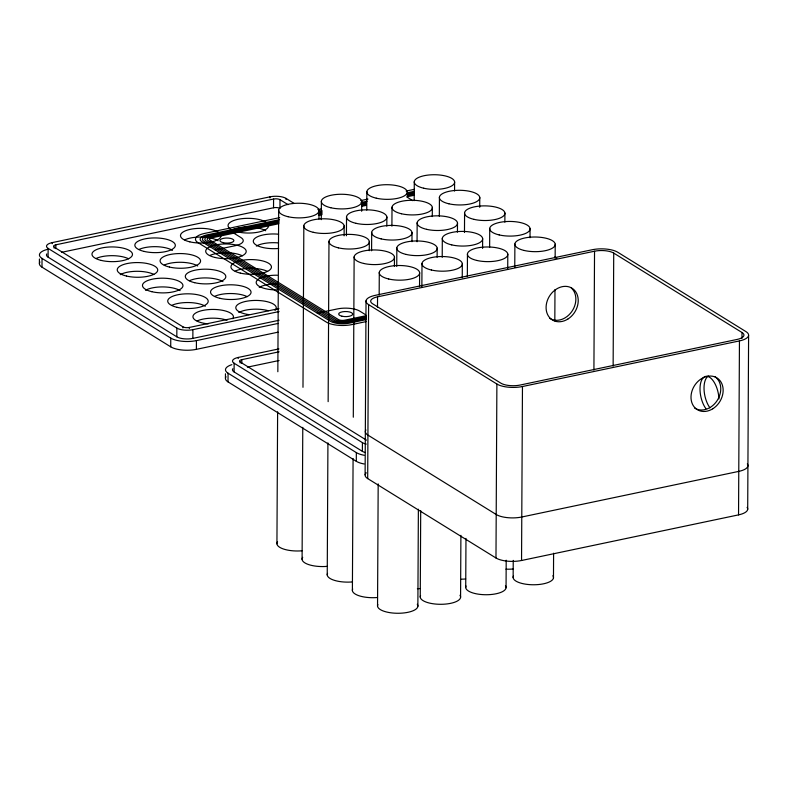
<?xml version="1.0" encoding="UTF-8"?>
<svg xmlns="http://www.w3.org/2000/svg" width="788" height="788" viewBox="0 0 788 788"><rect width="100%" height="100%" fill="white"/><g stroke="black" fill="none" stroke-linecap="round" stroke-linejoin="round"><path stroke-width="1.18" d="M39.4 263.359L39.42 258.996M278.046 332.172L196.389 349.34A18.735 6.806 0.3 0 1 170.72 346.828L41.991 267.142L42.03 258.405A18.735 6.806 0.3 0 1 47.221 249.441M279.05 320.273L192.853 338.397A11.712 4.255 0.3 0 1 176.817 336.821L48.088 257.134L48.127 248.407A11.712 4.255 0.3 0 1 52.254 242.606L269.998 196.833A11.712 4.255 0.3 0 1 286.044 198.399L294.091 203.383M52.244 243.689L52.254 242.606M54.175 248.23L54.175 247.137A4.689 1.704 0.3 0 1 55.83 244.812L273.574 199.039A4.689 1.704 0.3 0 1 279.996 199.669L288.044 204.653M55.81 248.634L55.83 244.812M170.72 346.828L170.769 338.091L42.03 258.405M176.817 336.821L176.857 328.094L48.127 248.407M182.905 327.916L182.905 326.823L54.175 247.137M189.317 328.547L189.327 327.453L278.922 308.62M192.853 338.397L192.902 329.66L279.09 311.546M196.389 349.34L196.429 340.603L278.085 323.444M225.437 378.132L225.466 373.778M364.125 463.974A18.676 6.787 0.3 0 1 356.304 461.305L228.018 381.894L228.067 373.197A18.676 6.787 0.3 0 1 231.869 364.657M365.268 452.548A11.672 4.236 0.3 0 1 362.372 451.337L234.095 371.936L234.134 363.238A11.672 4.236 0.3 0 1 238.242 357.447L278.932 348.897M238.242 358.53L238.242 357.447M240.163 363.051L240.163 361.968A4.669 1.694 0.3 0 1 241.808 359.653L279.1 351.812M241.788 363.455L241.808 359.653M269.998 197.916L269.998 196.833M61.454 252.347L273.534 207.766L273.574 199.039M276.933 543.818L277.622 411.779M277.839 371.739L278.676 210.199M279.996 199.669L279.947 208.396A4.689 1.704 0.3 0 0 273.534 207.766M286.034 199.492L286.044 198.399M302.09 559.391L302.779 427.352M302.986 387.312L303.833 225.762M318.963 219.005L319.012 210.406M321.287 219.655L321.386 201.226M327.237 574.964L327.926 442.915M328.143 401.653L328.98 241.335M344.11 235.809L344.159 225.969M346.434 235.75L346.533 216.789M352.394 590.527L353.083 458.488M353.3 417.216L354.137 256.908M356.304 461.305L356.343 452.608L228.067 373.197M361.662 211.263L361.712 201.423M362.372 451.337L362.421 442.639L234.134 363.238M365.11 474.819L366.026 300.849M366.765 210.101L366.853 191.661M367.691 478.582L368.607 304.621A18.676 6.787 0.3 0 1 375.177 295.362L592.162 249.747A18.676 6.787 0.3 0 1 617.743 252.249L746.019 331.659A18.676 6.787 0.3 0 1 739.449 340.918L738.543 514.879L521.548 560.495A18.676 6.787 0.3 0 1 495.977 557.993L367.691 478.582A18.676 6.787 0.3 0 1 366.262 472.77M369.267 250.673L369.316 241.542M371.591 250.801L371.69 232.362M377.491 307.31L377.55 296.83L594.536 251.214A14.007 5.083 0.3 0 1 613.724 253.096L742 332.497L741.971 338.328M377.541 606.1L378.181 483.891M379.166 295.126L379.284 272.471M386.819 226.126L386.869 216.996M391.912 226.195L392.01 207.234M394.414 266.236L394.463 257.115M396.748 266.364L396.837 247.924M411.966 241.689L412.016 232.568M414.183 200.654L414.281 181.693M417.059 241.758L417.157 222.797M417.867 606.307L418.379 509.206M419.541 286.724L419.62 272.678M420.25 597.127L420.703 510.555M421.866 286.852L421.994 263.497M432.287 216.562L432.336 207.441M437.123 257.262L437.173 248.131M439.33 216.227L439.428 197.266M442.216 257.331L442.314 238.37M454.558 191.031L454.607 181.9M457.444 232.135L457.493 223.004M460.576 597.334L460.901 535.347M462.251 277.75L462.32 263.704M464.477 232.499L464.585 212.829M465.718 587.562L465.974 538.401M467.343 276.588L467.461 253.943M479.715 207.303L479.764 197.473M482.591 248.407L482.64 238.577M489.634 247.363L489.732 228.402M495.977 557.993L496.883 384.022L368.607 304.621M504.862 222.167L504.911 213.036M506.054 587.769L506.191 560.209M507.718 268.895L507.797 254.15M513.146 577.594L513.234 560.386M514.761 267.329L514.889 243.975M521.548 560.495L522.464 386.524L739.449 340.918M530.019 237.74L530.068 228.609M553.471 577.801L553.6 553.215M554.821 320.903L554.979 289.659M555.146 258.218L555.215 244.181M593.916 370.045L594.536 251.214M613.133 366.095L613.724 253.096M747.694 509.393L748.6 335.422M279.73 217.626L204.624 233.415A18.676 6.787 0.3 0 0 198.054 242.674L326.331 322.085A18.676 6.787 0.3 0 0 351.911 324.587L366.213 321.583M317.889 209.608L321.465 208.859M360.805 200.585L367.957 199.078M406.115 191.06L414.458 189.307M279.494 219.645L206.998 234.893A14.007 5.083 0.3 0 0 202.073 241.837L330.349 321.238A14.007 5.083 0.3 0 0 349.537 323.119L366.312 319.593M318.49 211.45L322.085 210.691M361.091 202.496L367.09 201.236M407.199 192.804L414.399 191.287M278.913 220.758L208.19 235.622A11.672 4.236 0.3 0 0 204.082 241.414L332.359 320.815A11.672 4.236 0.3 0 0 348.345 322.381L366.331 318.598M318.48 212.435L322.075 211.686M361.633 203.363L366.43 202.358M407.189 193.789L414.389 192.282M278.903 221.743L209.372 236.361A9.338 3.388 0.3 0 0 206.092 240.99L334.368 320.401A9.338 3.388 0.3 0 0 347.153 321.652L366.341 317.613M318.47 213.43L322.065 212.671M361.623 204.358L366.42 203.343M407.179 194.774L414.37 193.267M278.893 222.728L210.563 237.099A7.003 2.541 0.3 0 0 208.101 240.567L336.377 319.977A7.003 2.541 0.3 0 0 345.971 320.913L366.351 316.628M318.46 214.415L322.056 213.656M361.613 205.343L366.41 204.338M407.169 195.769L414.36 194.252M278.883 223.713L211.745 237.828A4.669 1.694 0.3 0 0 210.11 240.143L338.387 319.554A4.669 1.694 0.3 0 0 344.78 320.174L366.361 315.643M318.441 215.4L322.046 214.641M361.603 206.328L366.4 205.323M407.16 196.754L414.35 195.237M215.134 249.924L235.228 245.698A16.341 5.94 0.3 0 0 240.98 237.592L229.101 230.244M317.288 313.151L337.372 308.926A16.341 5.94 0.3 0 1 359.752 311.122L365.691 314.796M247.412 367.159L279.06 360.51M554.782 256.908L556.85 258.188M406.835 196.98L412.774 200.664M240.163 361.968L366.44 440.137M747.329 463.876A18.676 6.787 0.3 0 1 738.77 471.391L521.774 517.007A18.676 6.787 0.3 0 1 496.204 514.495L367.917 435.094A18.676 6.787 0.3 0 1 365.908 429.943M522.464 386.524A18.676 6.787 0.3 0 1 496.883 384.022M377.55 296.83A14.007 5.083 0.3 0 0 372.625 303.774L500.902 383.185A14.007 5.083 0.3 0 0 520.08 385.056L737.075 339.441A14.007 5.083 0.3 0 0 742 332.497M709.939 407.829A18.676 8.885 78.1 0 1 704.058 389.715A18.676 8.885 78.1 0 1 708.392 376.034M705.92 408.667A18.676 8.885 78.1 0 1 700.256 385.105A18.676 8.885 78.1 0 1 710.215 377.688A18.676 8.885 78.1 0 1 718.971 398.955M571.211 287.896A18.676 14.962 -58.2 0 1 571.664 311.733A18.676 14.962 -58.2 0 1 549.581 318.224M714.893 376.654A18.676 14.962 -58.2 0 1 717.119 400.629A18.676 14.962 -58.2 0 1 694.494 407.928M747.103 507.374A18.676 6.787 0.3 0 1 738.543 514.879M552.871 575.723A20.183 7.328 0.3 0 1 533.998 584.765A20.183 7.328 0.3 0 1 513.451 576.038M513.116 568.995A20.183 7.328 0.3 0 1 505.965 569.143M465.688 578.963A20.183 7.328 0.3 0 1 461.423 579.17M505.443 585.691A20.183 7.328 0.3 0 1 486.57 594.733A20.183 7.328 0.3 0 1 466.033 586.006M459.975 595.255A20.183 7.328 0.3 0 1 441.103 604.298A20.183 7.328 0.3 0 1 420.565 595.561M420.221 588.528A20.183 7.328 0.3 0 1 417.384 588.695M302.06 550.792A20.183 7.328 0.3 0 1 277.553 541.75M327.207 566.365A20.183 7.328 0.3 0 1 302.71 557.323M352.364 581.928A20.183 7.328 0.3 0 1 327.552 573.398M377.511 597.501A20.183 7.328 0.3 0 1 352.699 588.971M417.266 604.229A20.183 7.328 0.3 0 1 398.393 613.271A20.183 7.328 0.3 0 1 377.856 604.534M364.164 455.277A18.676 6.787 0.3 0 1 356.343 452.608M228.018 381.894A18.676 6.787 0.3 0 1 226.008 376.753M366.272 444.097A11.672 4.236 0.3 0 1 362.421 442.639M234.095 371.936A11.672 4.236 0.3 0 1 232.834 368.715M196.429 340.603A18.735 6.806 0.3 0 1 170.769 338.091M41.991 267.142A18.735 6.806 0.3 0 1 39.971 261.971M192.902 329.66A11.712 4.255 0.3 0 1 176.857 328.094M48.088 257.134A11.712 4.255 0.3 0 1 46.817 253.913M189.327 327.453A4.689 1.704 0.3 0 1 182.905 326.823M197.148 320.933A20.252 7.358 0.3 0 1 227.062 320.243M208.15 323.888A20.252 7.358 0.3 0 1 193.582 314.865A20.252 7.358 0.3 0 1 218.227 309.684A20.252 7.358 0.3 0 1 232.805 318.707M171.902 305.311A20.252 7.358 0.3 0 1 205.333 306.227M145.504 290.289A20.252 7.358 0.3 0 1 180.097 290.605M120.268 274.667A20.252 7.358 0.3 0 1 153.857 274.421M96.185 258.444A20.252 7.358 0.3 0 1 128.621 258.799M139.043 249.432A20.252 7.358 0.3 0 1 172.464 250.348M164.278 265.054A20.252 7.358 0.3 0 1 197.709 265.97M189.524 280.676A20.252 7.358 0.3 0 1 222.945 281.602M214.76 296.308A20.252 7.358 0.3 0 1 247.196 296.662M238.843 312.531A20.252 7.358 0.3 0 1 268.413 310.758M249.008 314.648A20.252 7.358 0.3 0 1 237.06 305.143A20.252 7.358 0.3 0 1 263.084 300.918A20.252 7.358 0.3 0 1 275.032 310.423M259.232 287.315A20.252 7.358 0.3 0 1 277.307 283.946M277.583 289.915A20.252 7.358 0.3 0 1 256.189 282.518A20.252 7.358 0.3 0 1 277.346 275.219M235.149 271.092A20.252 7.358 0.3 0 1 267.585 271.446M209.913 255.46A20.252 7.358 0.3 0 1 242.34 255.824M184.668 239.838A20.252 7.358 0.3 0 1 218.099 240.754M231.101 230.431A20.252 7.358 0.3 0 1 265.694 230.756M256.336 246.063A20.252 7.358 0.3 0 1 278.538 242.94M278.656 248.456A20.252 7.358 0.3 0 1 253.293 241.236A20.252 7.358 0.3 0 1 278.588 234.213M712.726 408.805A18.676 14.962 -58.2 0 0 717.277 378.122A18.676 14.962 -58.2 0 0 691.214 394.355A18.676 14.962 -58.2 0 0 712.726 408.805M567.813 319.101A18.676 14.962 -58.2 0 0 572.364 288.428A18.676 14.962 -58.2 0 0 546.301 304.651A18.676 14.962 -58.2 0 0 567.813 319.101M341.962 316.215A7.003 2.541 0.3 0 0 352.689 314.205A7.003 2.541 0.3 0 0 342.416 311.812A7.003 2.541 0.3 0 0 341.962 316.215M223.191 242.684A7.003 2.541 0.3 0 0 233.908 240.675A7.003 2.541 0.3 0 0 223.644 238.291A7.003 2.541 0.3 0 0 223.191 242.684M524.315 250.495A20.183 7.328 0.3 0 0 555.215 244.704A20.183 7.328 0.3 0 0 525.626 237.809A20.183 7.328 0.3 0 0 524.315 250.495M499.168 234.922A20.183 7.328 0.3 0 0 530.068 229.131A20.183 7.328 0.3 0 0 500.469 222.246A20.183 7.328 0.3 0 0 499.168 234.922M474.012 219.359A20.183 7.328 0.3 0 0 504.911 213.558A20.183 7.328 0.3 0 0 475.322 206.673A20.183 7.328 0.3 0 0 474.012 219.359M448.864 203.787A20.183 7.328 0.3 0 0 479.764 197.995A20.183 7.328 0.3 0 0 450.165 191.1A20.183 7.328 0.3 0 0 448.864 203.787M423.708 188.214A20.183 7.328 0.3 0 0 454.607 182.422A20.183 7.328 0.3 0 0 425.008 175.537A20.183 7.328 0.3 0 0 423.708 188.214M376.29 198.182A20.183 7.328 0.3 0 0 407.189 192.39A20.183 7.328 0.3 0 0 377.59 185.505A20.183 7.328 0.3 0 0 376.29 198.182M401.437 213.755A20.183 7.328 0.3 0 0 432.336 207.963A20.183 7.328 0.3 0 0 402.747 201.078A20.183 7.328 0.3 0 0 401.437 213.755M426.594 229.328A20.183 7.328 0.3 0 0 457.493 223.526A20.183 7.328 0.3 0 0 427.894 216.641A20.183 7.328 0.3 0 0 426.594 229.328M451.741 244.891A20.183 7.328 0.3 0 0 482.64 239.099A20.183 7.328 0.3 0 0 453.051 232.214A20.183 7.328 0.3 0 0 451.741 244.891M476.898 260.464A20.183 7.328 0.3 0 0 507.797 254.672A20.183 7.328 0.3 0 0 478.198 247.777A20.183 7.328 0.3 0 0 476.898 260.464M431.42 270.018A20.183 7.328 0.3 0 0 462.32 264.226A20.183 7.328 0.3 0 0 432.73 257.341A20.183 7.328 0.3 0 0 431.42 270.018M406.273 254.455A20.183 7.328 0.3 0 0 437.173 248.653A20.183 7.328 0.3 0 0 407.573 241.768A20.183 7.328 0.3 0 0 406.273 254.455M381.116 238.882A20.183 7.328 0.3 0 0 412.016 233.09A20.183 7.328 0.3 0 0 382.426 226.205A20.183 7.328 0.3 0 0 381.116 238.882M355.969 223.309A20.183 7.328 0.3 0 0 386.869 217.518A20.183 7.328 0.3 0 0 357.269 210.632A20.183 7.328 0.3 0 0 355.969 223.309M330.812 207.746A20.183 7.328 0.3 0 0 361.712 201.955A20.183 7.328 0.3 0 0 332.122 195.06A20.183 7.328 0.3 0 0 330.812 207.746M288.113 216.72A20.183 7.328 0.3 0 0 319.012 210.928A20.183 7.328 0.3 0 0 289.413 204.043A20.183 7.328 0.3 0 0 288.113 216.72M313.26 232.293A20.183 7.328 0.3 0 0 344.159 226.501A20.183 7.328 0.3 0 0 314.57 219.606A20.183 7.328 0.3 0 0 313.26 232.293M338.416 247.856A20.183 7.328 0.3 0 0 369.316 242.064A20.183 7.328 0.3 0 0 339.717 235.179A20.183 7.328 0.3 0 0 338.416 247.856M363.564 263.428A20.183 7.328 0.3 0 0 394.463 257.637A20.183 7.328 0.3 0 0 364.874 250.751A20.183 7.328 0.3 0 0 363.564 263.428M388.72 279.001A20.183 7.328 0.3 0 0 419.62 273.2A20.183 7.328 0.3 0 0 390.021 266.314A20.183 7.328 0.3 0 0 388.72 279.001M177.044 307.31A20.252 7.358 0.3 0 0 208.18 301.587A20.252 7.358 0.3 0 0 178.63 294.594A20.252 7.358 0.3 0 0 177.044 307.31M151.808 291.688A20.252 7.358 0.3 0 0 182.934 285.965A20.252 7.358 0.3 0 0 153.384 278.972A20.252 7.358 0.3 0 0 151.808 291.688M126.563 276.066A20.252 7.358 0.3 0 0 157.698 270.343A20.252 7.358 0.3 0 0 128.148 263.35A20.252 7.358 0.3 0 0 126.563 276.066M101.327 260.444A20.252 7.358 0.3 0 0 132.453 254.721A20.252 7.358 0.3 0 0 102.903 247.718A20.252 7.358 0.3 0 0 101.327 260.444M144.174 251.431A20.252 7.358 0.3 0 0 175.31 245.708A20.252 7.358 0.3 0 0 145.76 238.715A20.252 7.358 0.3 0 0 144.174 251.431M169.42 267.053A20.252 7.358 0.3 0 0 200.556 261.33A20.252 7.358 0.3 0 0 170.996 254.337A20.252 7.358 0.3 0 0 169.42 267.053M194.656 282.685A20.252 7.358 0.3 0 0 225.792 276.952A20.252 7.358 0.3 0 0 196.242 269.959A20.252 7.358 0.3 0 0 194.656 282.685M219.901 298.307A20.252 7.358 0.3 0 0 251.027 292.584A20.252 7.358 0.3 0 0 221.477 285.581A20.252 7.358 0.3 0 0 219.901 298.307M240.291 273.091A20.252 7.358 0.3 0 0 271.427 267.368A20.252 7.358 0.3 0 0 241.877 260.365A20.252 7.358 0.3 0 0 240.291 273.091M215.055 257.469A20.252 7.358 0.3 0 0 246.181 251.736A20.252 7.358 0.3 0 0 216.631 244.743A20.252 7.358 0.3 0 0 215.055 257.469M189.809 241.837A20.252 7.358 0.3 0 0 220.945 236.114A20.252 7.358 0.3 0 0 191.395 229.121A20.252 7.358 0.3 0 0 189.809 241.837M237.395 231.839A20.252 7.358 0.3 0 0 268.531 226.117A20.252 7.358 0.3 0 0 238.981 219.113A20.252 7.358 0.3 0 0 237.395 231.839"/></g></svg>
